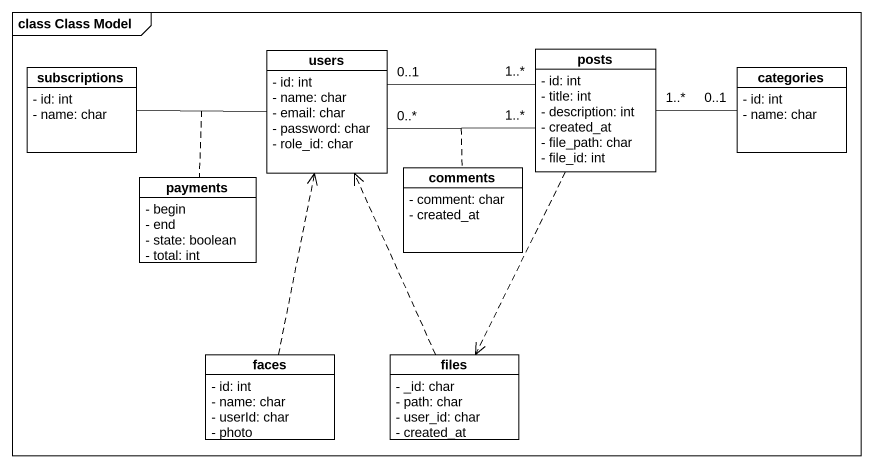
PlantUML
@startuml
mainframe class Class Model
hide circle
hide empty members
skinparam classAttributeIconSize 0
class subscriptions {
  - id: int
  - name: char
}
class users {
  - id: int
  - name: char
  - email: char
  - password: char
  - role_id: char
}
class posts {
  - id: int
  - title: int
  - description: int
  - created_at
  - file_path: char
  - file_id: int
}
class categories {
  - id: int
  - name: char
}
class payments {
  - begin
  - end
  - state: boolean
  - total: int
}
class comments {
  - comment: char
  - created_at
}
class faces {
  - id: int
  - name: char
  - userId: char
  - photo
}
class files {
  - _id: char
  - path: char
  - user_id: char
  - created_at
}
subscriptions -right- users
(subscriptions, users) .. payments
users "0..*" -right- "1..*" posts
(users, posts) .. comments
users "0..1" -right- "1..*" posts
posts ..> files
categories "0..1" -left- "1..*" posts
faces .up.> users
files .up.> users
@enduml
